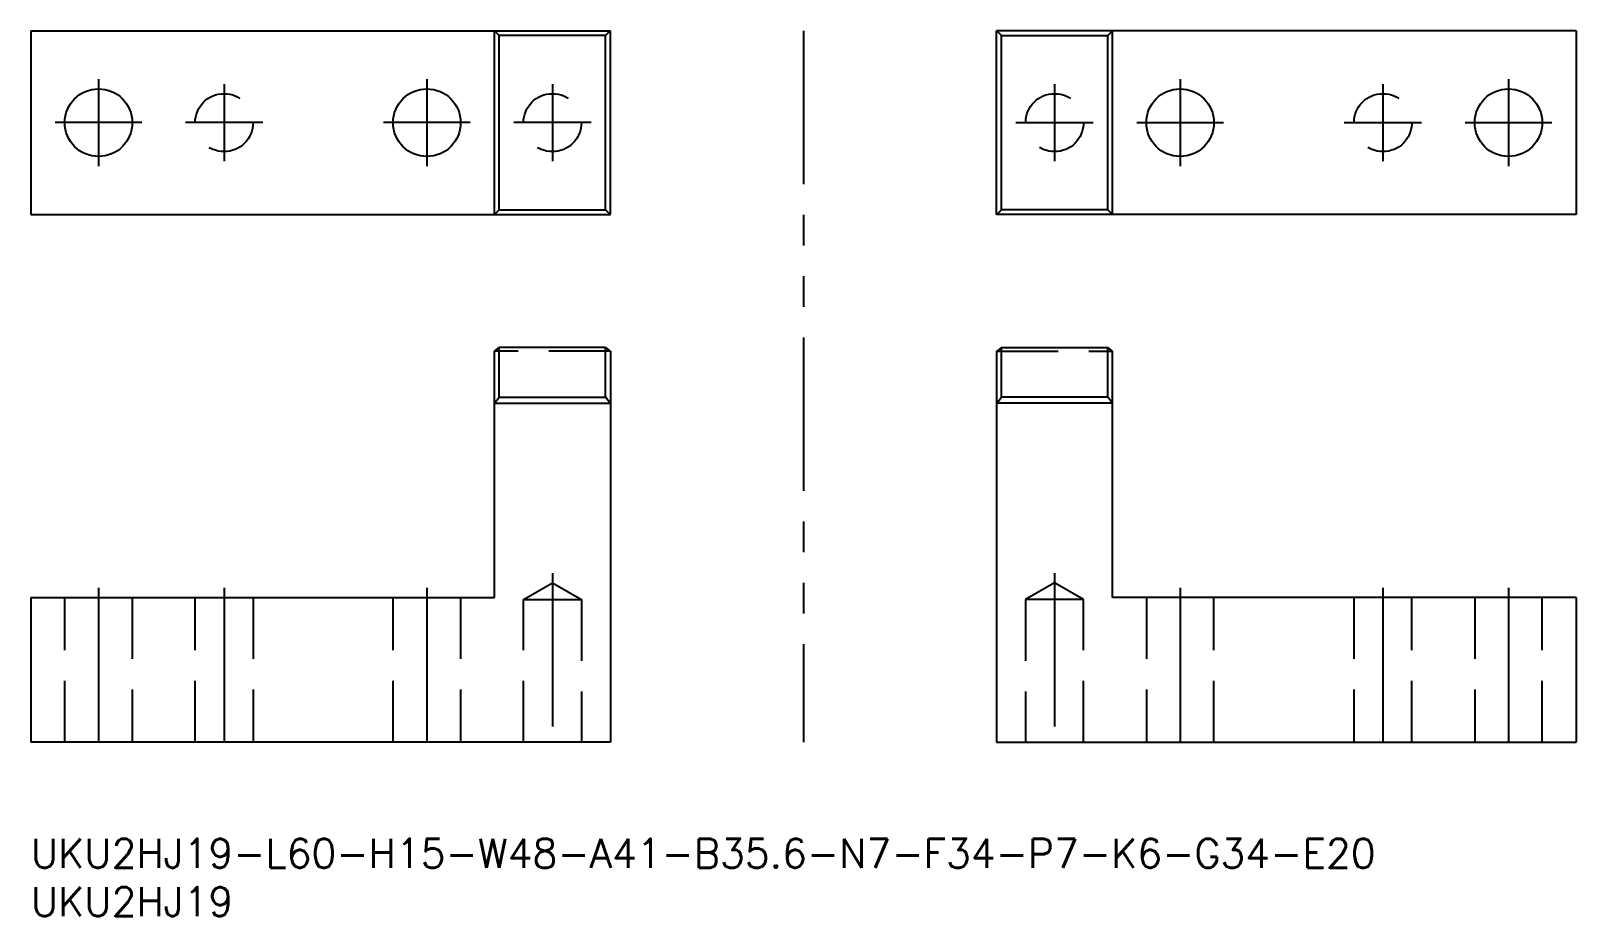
# Model space of a CAD drawing. Extents: x 0 to 160, y -8 to 84.
import ezdxf

# ---------------------------------------------------------------- set-up
doc = ezdxf.new("R2010")
doc.units = 0
doc.header["$LTSCALE"] = 0.5
for name, pattern in [('CENTER', [50.8, 31.75, -6.35, 6.35, -6.35]), ('DASHED', [19.05, 12.7, -6.35]), ('PHANTOM', [63.5, 31.75, -6.35, 6.35, -6.35, 6.35, -6.35])]:
    doc.linetypes.add(name, pattern=pattern)
for name, color, linetype in [('MSM_CENTER', 1, 'CENTER'), ('MSM_CONTINUOUS', 7, 'CONTINUOUS'), ('MSM_DASHED', 4, 'DASHED'), ('MSM_IMAGINARY', 6, 'PHANTOM'), ('MSM_PART_NUMBER', 7, 'CONTINUOUS')]:
    doc.layers.add(name, color=color, linetype=linetype)
doc.styles.get("Standard").update_dxf_attribs({"font": 'txt.shx', "height": 1, "bigfont": 'bigfont.shx'})

# ---------------------------------------------------------------- blocks, each defined once
blk = doc.blocks.new('*U44')
at = {"layer": 'MSM_PART_NUMBER'}
blk.add_text('UKU2HJ19-L60-H15-W48-A41-B35.6-N7-F34-P7-K6-G34-E20', height=3, dxfattribs=at).set_placement((0, -3))
blk = doc.blocks.new('*U45')
at = {"layer": 'MSM_PART_NUMBER'}
blk.add_text('UKU2HJ19', height=3, dxfattribs=at).set_placement((0, -8))

msp = doc.modelspace()

# ---------------------------------------------------------------- linework, layer by layer
at = {"layer": 'MSM_CENTER'}
for p, q in [((7, 78.65), (7, 69.65)), ((41, 78.65), (41, 69.65)), ((119, 78.65), (119, 69.65)), ((153, 78.65), (153, 69.65)), ((20, 78.15), (20, 70.15)), ((54, 78.15), (54, 70.15)), ((106, 78.15), (106, 70.15)), ((140, 78.15), (140, 70.15)), ((11.5, 74.15), (2.5, 74.15)), ((24, 74.15), (16, 74.15)), ((45.5, 74.15), (36.5, 74.15)), ((58, 74.15), (50, 74.15)), ((102, 74.15), (110, 74.15)), ((114.5, 74.15), (123.5, 74.15)), ((136, 74.15), (144, 74.15)), ((148.5, 74.15), (157.5, 74.15)), ((54, 27.5), (54, 9)), ((106, 27.5), (106, 9)), ((7, 26), (7, 9)), ((20, 26), (20, 9)), ((41, 26), (41, 9)), ((119, 26), (119, 9)), ((140, 26), (140, 9)), ((153, 26), (153, 9))]:
    msp.add_line(p, q, dxfattribs=at)
at = {"layer": 'MSM_CONTINUOUS'}
for p, q in [((0, 83.65), (60, 83.65)), ((0, 83.65), (0, 64.65)), ((48, 64.65), (48, 83.65)), ((48.02, 83.65), (48.5, 83.17)), ((59.5, 83.17), (59.98, 83.65)), ((60, 64.65), (60, 83.65)), ((160, 83.65), (100, 83.65)), ((100, 64.65), (100, 83.65)), ((100.5, 83.17), (100.02, 83.65)), ((111.98, 83.65), (111.5, 83.17)), ((112, 64.65), (112, 83.65)), ((160, 83.65), (160, 64.65)), ((48.5, 65.13), (48.5, 83.17)), ((59.5, 83.17), (48.5, 83.17)), ((59.5, 65.13), (59.5, 83.17)), ((100.5, 83.17), (111.5, 83.17)), ((100.5, 65.13), (100.5, 83.17)), ((111.5, 65.13), (111.5, 83.17)), ((0, 64.65), (60, 64.65)), ((48.02, 64.65), (48.5, 65.13)), ((48.5, 65.13), (59.5, 65.13)), ((59.98, 64.65), (59.5, 65.13)), ((160, 64.65), (100, 64.65)), ((100.02, 64.65), (100.5, 65.13)), ((111.5, 65.13), (100.5, 65.13)), ((111.98, 64.65), (111.5, 65.13)), ((48, 50.48), (48.02, 50.5)), ((48, 25), (48, 50.48)), ((48.02, 50.5), (48.5, 50.86)), ((59.5, 50.86), (48.5, 50.86)), ((48.5, 45.74), (48.5, 50.86)), ((59.5, 45.74), (59.5, 50.86)), ((59.5, 50.86), (59.98, 50.5)), ((59.98, 50.5), (60, 50.48)), ((60, 50.48), (60, 10)), ((100.02, 50.5), (100, 50.48)), ((100, 50.48), (100, 10)), ((100.5, 50.86), (100.02, 50.5)), ((100.5, 50.86), (111.5, 50.86)), ((100.5, 45.74), (100.5, 50.86)), ((111.98, 50.5), (111.5, 50.86)), ((111.5, 45.74), (111.5, 50.86)), ((112, 50.48), (111.98, 50.5)), ((112, 25), (112, 50.48)), ((48, 45.08), (48.02, 45.1)), ((48.02, 45.1), (48.5, 45.74)), ((48.02, 45.1), (59.98, 45.1)), ((48.5, 45.74), (59.5, 45.74)), ((59.98, 45.1), (59.5, 45.74)), ((59.98, 45.1), (60, 45.08)), ((100.02, 45.1), (100, 45.08)), ((100.02, 45.1), (100.5, 45.74)), ((111.98, 45.1), (100.02, 45.1)), ((111.5, 45.74), (100.5, 45.74)), ((111.98, 45.1), (111.5, 45.74)), ((112, 45.08), (111.98, 45.1)), ((0, 25), (48, 25)), ((0, 25), (0, 10)), ((160, 25), (112, 25)), ((160, 25), (160, 10)), ((60, 10), (0, 10)), ((100, 10), (160, 10))]:
    msp.add_line(p, q, dxfattribs=at)
for centre in [(7, 74.15), (41, 74.15), (119, 74.15), (153, 74.15)]:
    msp.add_circle(centre, 3.5, dxfattribs=at)
at = {"layer": 'MSM_DASHED'}
for p, q in [((59.98, 50.5), (48.02, 50.5)), ((100.02, 50.5), (111.98, 50.5)), ((51, 24.77), (54, 26.5)), ((54, 26.5), (57, 24.77)), ((106, 26.5), (103, 24.77)), ((109, 24.77), (106, 26.5)), ((3.5, 10), (3.5, 25)), ((10.5, 25), (10.5, 10)), ((17, 10), (17, 25)), ((23, 25), (23, 10)), ((37.5, 10), (37.5, 25)), ((44.5, 25), (44.5, 10)), ((51, 24.77), (57, 24.77)), ((51, 10), (51, 24.77)), ((57, 24.77), (57, 10)), ((109, 24.77), (103, 24.77)), ((103, 24.77), (103, 10)), ((109, 10), (109, 24.77)), ((115.5, 25), (115.5, 10)), ((122.5, 10), (122.5, 25)), ((137, 25), (137, 10)), ((143, 10), (143, 25)), ((149.5, 25), (149.5, 10)), ((156.5, 10), (156.5, 25))]:
    msp.add_line(p, q, dxfattribs=at)
for centre in [(20, 74.15), (54, 74.15), (106, 74.15), (140, 74.15)]:
    msp.add_circle(centre, 3, dxfattribs=at)
at = {"layer": 'MSM_IMAGINARY'}
msp.add_line((80, 83.65), (80, 10), dxfattribs=at)

# ---------------------------------------------------------------- block references
at = {"layer": 'MSM_CONTINUOUS'}
for name in ['*U44', '*U45']:
    msp.add_blockref(name, (0, 0), dxfattribs=at)

doc.saveas('drawing.dxf')
